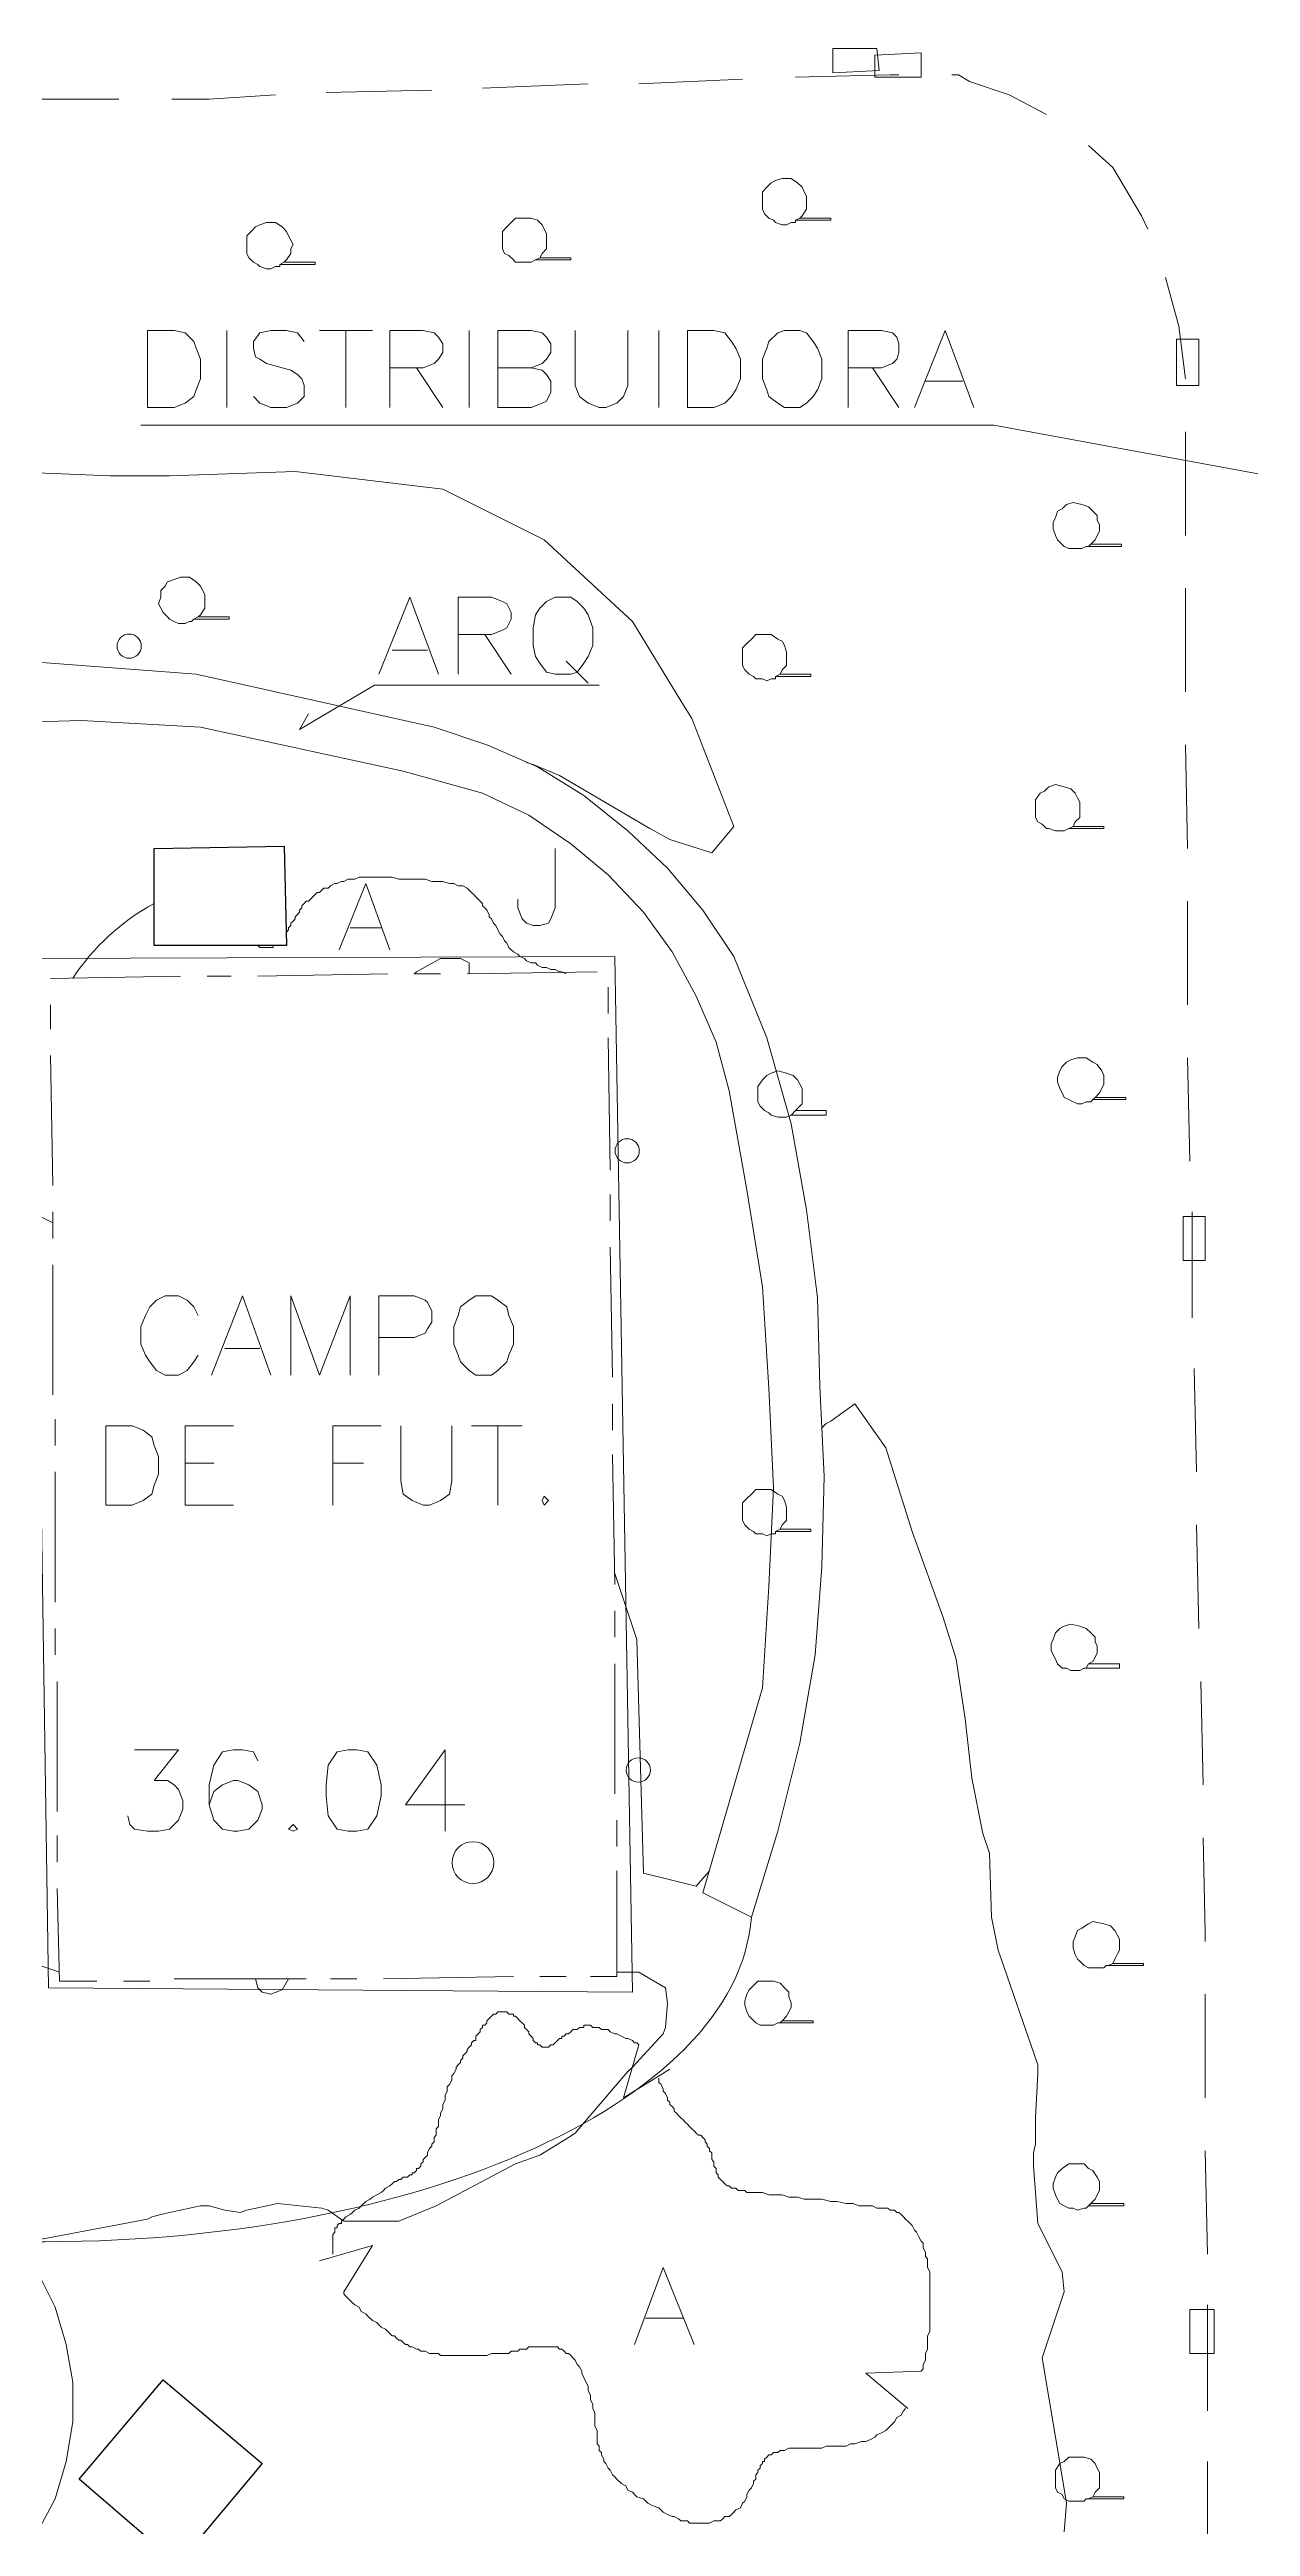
# Model space of a CAD drawing. Extents: x -2391 to 32076, y -11492 to 5852.
# Drawn here: x 4582.2 to 4628.3, y -1277.8 to -1182.6 of the extents above; entities that cross this region are included whole.
import ezdxf

# ---------------------------------------------------------------- set-up
doc = ezdxf.new("R2010")
doc.units = 0
doc.header["$LTSCALE"] = 7
doc.header["$PDSIZE"] = 0.02
doc.layers.get('0').update_dxf_attribs({"linetype": 'CONTINUOUS'})
doc.layers.get('DEFPOINTS').update_dxf_attribs({"linetype": 'CONTINUOUS'})
for name, color, linetype in [('ALVE-CT', 3, 'CONTINUOUS'), ('PDF_A101 - EDIFICACAO', 7, 'CONTINUOUS'), ('PDF_A124 - MURO', 7, 'CONTINUOUS'), ('PDF_A133 - CANTEIRO_JARDIM_ESTUFA', 7, 'CONTINUOUS'), ('PDF_A135 - CAMPO_FUTEBOL', 7, 'CONTINUOUS'), ('PDF_A136 - ARQUIBANCADA', 7, 'CONTINUOUS'), ('PDF_B207 - TXT_COMERCIO', 7, 'CONTINUOUS'), ('PDF_C301 - MEIO_FIO_2D', 7, 'CONTINUOUS'), ('PDF_C317 - BOCA_LOBO', 7, 'CONTINUOUS'), ('PDF_F601 - LIMITE_VEGETACAO', 7, 'CONTINUOUS'), ('PDF_F602 - ARVORE_ISOLADA', 7, 'CONTINUOUS'), ('PDF_F604 - TXT_AGRUPAMENTO_ARVORE', 7, 'CONTINUOUS'), ('PDF_I902 - LUMINARIA', 7, 'CONTINUOUS'), ('PDF_M1306 - SETA_INDICADORA_TEXTO', 7, 'CONTINUOUS'), ('PDF_N1402 - CURVA_INTERMEDIARIA', 7, 'CONTINUOUS'), ('PDF_N1403 - COTA_DE_APARELHO', 7, 'CONTINUOUS')]:
    doc.layers.add(name, color=color, linetype=linetype)
doc.styles.add('ARIAL', font='arial.ttf')
doc.dimstyles.new('COTA50_limpa', dxfattribs={"dimscale": 0.5, "dimtxt": 0.4, "dimasz": 0.02, "dimexe": 0.2, "dimexo": 0.1, "dimgap": 0.02, "dimtad": 0, "dimzin": 4, "dimdsep": 46, "dimtxsty": 'ARIAL', "dimblk": 'NONE', "dimcen": 0.1, "dimdle": 0.2, "dimse1": 1, "dimse2": 1, "dimsd1": 1, "dimsd2": 1, "dimclrd": 1, "dimclre": 1, "dimclrt": 2, "dimadec": 0, "dimazin": 0, "dimtfac": 1, "dimtmove": 2, "dimatfit": 3, "dimldrblk": 'NONE', "dimfxl": 0.2, "dimtolj": 1, "dimtzin": 4, "dimarcsym": 0})

# ---------------------------------------------------------------- blocks, each defined once
blk = doc.blocks.new('*D23')
at = {"layer": 'DEFPOINTS', "color": 0, "transparency": 16777216}
for p in [(4625.808, -1192.286), (4625.808, -1203.291), (4476.63, -1204.476)]:
    blk.add_point(p, dxfattribs=at)
at = {"layer": 'ALVE-CT', "color": 2, "transparency": 16777216, "insert": (4551.219, -1192.286), "char_height": 0.2, "attachment_point": 5, "style": 'ARIAL'}
blk.add_mtext('\\A1;149.18', dxfattribs=at)
blk = doc.blocks.new('_NONE')
at = {"color": 0, "linetype": 'ByBlock'}
blk.add_circle((0, 0), 0.25, dxfattribs=at)

msp = doc.modelspace()

# ---------------------------------------------------------------- linework, layer by layer
at = {"layer": 'ALVE-CT'}
msp.add_circle((4550.796, -1271.53), 500, dxfattribs=at)
at = {"layer": 'PDF_A101 - EDIFICACAO', "lineweight": 30}
for points in [[(4591.265, -1217.007), (4586.185, -1217.007), (4586.185, -1213.281), (4591.18, -1213.197)], [(4590.926, -1281.266), (4587.709, -1285.161), (4583.73, -1281.859), (4586.439, -1278.642), (4583.306, -1275.933), (4586.524, -1272.123), (4590.334, -1275.34), (4587.709, -1278.473)]]:
    msp.add_lwpolyline(points, close=True, dxfattribs=at)
at = {"layer": 'PDF_A124 - MURO', "lineweight": 9}
msp.add_lwpolyline([(4582.121, -1257.053), (4581.529, -1217.515), (4603.88, -1217.43), (4604.557, -1257.222)], close=True, dxfattribs=at)
msp.add_ellipse((4581.488, -1253.683), major_axis=(-27.658, 0.255), ratio=0.474707, start_param=6.256112, end_param=9.393901, dxfattribs=at)
at = {"layer": 'PDF_A133 - CANTEIRO_JARDIM_ESTUFA', "lineweight": 9}
for points in [[(4601.594, -1213.281), (4601.594, -1215.567), (4601.425, -1215.991), (4601.34, -1216.16), (4601.001, -1216.245), (4600.747, -1216.245), (4600.493, -1216.16), (4600.324, -1215.991), (4600.155, -1215.567), (4600.155, -1215.229)], [(4581.698, -1267.974), (4582.375, -1269.329), (4582.799, -1270.768), (4583.053, -1272.207), (4583.053, -1273.731), (4582.799, -1275.255), (4582.375, -1276.695), (4581.698, -1277.965)]]:
    msp.add_lwpolyline(points, dxfattribs=at)
at = {"layer": 'PDF_A135 - CAMPO_FUTEBOL', "lineweight": 9}
for points in [[(4598.207, -1218.107), (4603.202, -1218.023)], [(4582.206, -1218.277), (4587.201, -1218.192)], [(4588.217, -1218.192), (4589.148, -1218.192)], [(4590.164, -1218.192), (4595.159, -1218.107)], [(4596.175, -1218.107), (4597.191, -1218.107)], [(4603.626, -1218.615), (4603.626, -1219.631)], [(4582.206, -1220.224), (4582.206, -1219.293)], [(4603.626, -1220.563), (4603.71, -1225.642)], [(4582.291, -1226.235), (4582.206, -1221.24)], [(4603.71, -1226.574), (4603.71, -1227.59)], [(4582.291, -1228.267), (4582.291, -1227.251)], [(4582.291, -1234.278), (4582.291, -1229.283)], [(4603.71, -1228.606), (4603.795, -1233.601)], [(4587.878, -1231.23), (4587.709, -1230.892), (4587.455, -1230.638), (4587.116, -1230.468), (4586.608, -1230.468), (4586.27, -1230.638), (4586.016, -1230.892), (4585.846, -1231.23), (4585.677, -1231.654), (4585.677, -1232.331), (4585.846, -1232.754), (4586.016, -1233.008), (4586.27, -1233.347), (4586.608, -1233.516), (4587.116, -1233.516), (4587.455, -1233.347), (4587.709, -1233.008), (4587.878, -1232.754)], [(4588.386, -1233.516), (4589.572, -1230.468), (4590.672, -1233.516)], [(4591.434, -1233.516), (4591.434, -1230.468), (4592.535, -1233.516), (4593.72, -1230.468), (4593.72, -1233.516)], [(4594.821, -1233.516), (4594.821, -1230.468), (4596.175, -1230.468), (4596.599, -1230.638), (4596.683, -1230.722), (4596.853, -1231.061), (4596.853, -1231.484), (4596.683, -1231.738), (4596.599, -1231.908), (4596.175, -1232.077), (4594.821, -1232.077)], [(4588.894, -1232.5), (4590.249, -1232.5)], [(4603.795, -1234.617), (4603.795, -1235.633)], [(4582.375, -1236.225), (4582.375, -1235.209)], [(4589.233, -1238.511), (4587.37, -1238.511), (4587.37, -1235.463), (4589.233, -1235.463)], [(4593.043, -1238.511), (4593.043, -1235.463), (4594.905, -1235.463)], [(4595.667, -1235.463), (4595.667, -1237.58), (4595.752, -1238.088), (4596.091, -1238.342), (4596.514, -1238.511), (4596.768, -1238.511), (4597.191, -1238.342), (4597.53, -1238.088), (4597.615, -1237.58), (4597.615, -1235.463)], [(4598.377, -1235.463), (4600.324, -1235.463)], [(4599.393, -1235.463), (4599.393, -1238.511)], [(4587.37, -1236.903), (4588.471, -1236.903)], [(4593.043, -1236.903), (4594.228, -1236.903)], [(4603.795, -1236.564), (4603.88, -1241.559)], [(4582.375, -1242.236), (4582.375, -1237.241)], [(4603.88, -1242.575), (4603.88, -1243.591)], [(4582.375, -1244.268), (4582.375, -1243.252)], [(4603.88, -1244.607), (4603.88, -1249.602)], [(4582.46, -1250.28), (4582.46, -1245.284)], [(4582.46, -1252.227), (4582.46, -1251.211)], [(4603.964, -1250.618), (4603.964, -1251.634)], [(4583.984, -1256.799), (4582.545, -1256.799), (4582.46, -1253.243)], [(4603.964, -1252.565), (4603.964, -1256.629), (4602.948, -1256.629)], [(4586.016, -1256.799), (4585, -1256.799)], [(4592.027, -1256.714), (4586.947, -1256.714)], [(4593.974, -1256.714), (4592.958, -1256.714)], [(4599.985, -1256.629), (4594.99, -1256.714)], [(4602.017, -1256.629), (4601.001, -1256.629)]]:
    msp.add_lwpolyline(points, dxfattribs=at)
for points in [[(4598.546, -1230.468), (4598.292, -1230.638), (4597.953, -1230.892), (4597.869, -1231.23), (4597.699, -1231.654), (4597.699, -1232.331), (4597.869, -1232.754), (4597.953, -1233.008), (4598.292, -1233.347), (4598.546, -1233.516), (4599.139, -1233.516), (4599.393, -1233.347), (4599.731, -1233.008), (4599.816, -1232.754), (4599.985, -1232.331), (4599.985, -1231.654), (4599.816, -1231.23), (4599.731, -1230.892), (4599.393, -1230.638), (4599.139, -1230.468)], [(4584.322, -1238.511), (4584.322, -1235.463), (4585.338, -1235.463), (4585.762, -1235.633), (4586.1, -1235.887), (4586.185, -1236.225), (4586.354, -1236.649), (4586.354, -1237.326), (4586.185, -1237.749), (4586.1, -1238.088), (4585.762, -1238.342), (4585.338, -1238.511)], [(4601.171, -1238.173), (4601.086, -1238.342), (4601.171, -1238.511), (4601.34, -1238.342)]]:
    msp.add_lwpolyline(points, close=True, dxfattribs=at)
at = {"layer": 'PDF_A136 - ARQUIBANCADA', "lineweight": 9}
for points in [[(4594.821, -1206.593), (4596.006, -1203.63), (4597.107, -1206.593)], [(4597.869, -1206.593), (4597.869, -1203.63), (4599.139, -1203.63), (4599.562, -1203.799), (4599.731, -1203.884), (4599.901, -1204.222), (4599.901, -1204.476), (4599.731, -1204.815), (4599.562, -1204.9), (4599.139, -1205.069), (4597.869, -1205.069)], [(4595.329, -1205.662), (4596.683, -1205.662)], [(4598.885, -1205.069), (4599.901, -1206.593)], [(4574.501, -1208.625), (4583.391, -1208.371), (4587.963, -1208.625), (4595.752, -1210.318), (4598.8, -1211.165), (4600.578, -1212.012), (4602.187, -1213.112), (4603.626, -1214.297), (4604.98, -1215.737), (4606.081, -1217.261), (4607.012, -1218.954), (4607.774, -1220.732), (4608.282, -1222.594), (4608.96, -1226.404), (4609.552, -1230.13), (4609.806, -1234.024), (4609.976, -1237.834), (4609.806, -1241.644), (4609.552, -1245.538), (4607.266, -1253.412), (4609.129, -1254.343), (4610.145, -1251.042), (4610.992, -1247.655), (4611.584, -1244.268), (4611.838, -1240.882), (4611.923, -1237.411), (4611.754, -1233.939), (4611.669, -1230.553), (4611.246, -1227.166), (4610.653, -1223.864), (4609.722, -1220.563), (4608.452, -1217.43), (4607.266, -1215.652), (4605.912, -1214.043), (4604.388, -1212.604), (4602.694, -1211.25), (4600.917, -1210.149), (4598.969, -1209.302), (4596.937, -1208.625), (4587.794, -1206.593), (4581.19, -1206.085)], [(4602.017, -1206.085), (4602.864, -1206.932)]]:
    msp.add_lwpolyline(points, dxfattribs=at)
msp.add_lwpolyline([(4601.594, -1203.63), (4601.255, -1203.799), (4601.001, -1204.053), (4600.832, -1204.307), (4600.747, -1204.815), (4600.747, -1205.492), (4600.832, -1205.916), (4601.001, -1206.17), (4601.255, -1206.508), (4601.594, -1206.593), (4602.187, -1206.593), (4602.441, -1206.508), (4602.694, -1206.17), (4602.864, -1205.916), (4603.033, -1205.492), (4603.033, -1204.815), (4602.864, -1204.307), (4602.694, -1204.053), (4602.441, -1203.799), (4602.187, -1203.63)], close=True, dxfattribs=at)
at = {"layer": 'PDF_B207 - TXT_COMERCIO', "lineweight": 9}
for points in [[(4585.931, -1196.349), (4585.931, -1193.385), (4586.947, -1193.385), (4587.37, -1193.47), (4587.709, -1193.809), (4587.794, -1194.063), (4587.963, -1194.486), (4587.963, -1195.248), (4587.794, -1195.671), (4587.709, -1195.925), (4587.37, -1196.179), (4586.947, -1196.349)], [(4606.674, -1196.349), (4606.674, -1193.385), (4607.69, -1193.385), (4608.113, -1193.47), (4608.367, -1193.809), (4608.536, -1194.063), (4608.706, -1194.486), (4608.706, -1195.248), (4608.536, -1195.671), (4608.367, -1195.925), (4608.113, -1196.179), (4607.69, -1196.349)], [(4610.399, -1193.385), (4610.145, -1193.47), (4609.806, -1193.809), (4609.722, -1194.063), (4609.552, -1194.486), (4609.552, -1195.248), (4609.722, -1195.671), (4609.806, -1195.925), (4610.145, -1196.179), (4610.399, -1196.349), (4610.992, -1196.349), (4611.246, -1196.179), (4611.5, -1195.925), (4611.669, -1195.671), (4611.838, -1195.248), (4611.838, -1194.486), (4611.669, -1194.063), (4611.5, -1193.809), (4611.246, -1193.47), (4610.992, -1193.385)]]:
    msp.add_lwpolyline(points, close=True, dxfattribs=at)
for points in [[(4588.979, -1193.385), (4588.979, -1196.349)], [(4591.942, -1193.809), (4591.688, -1193.47), (4591.265, -1193.385), (4590.672, -1193.385), (4590.249, -1193.47), (4589.995, -1193.809), (4589.995, -1194.063), (4590.08, -1194.401), (4590.249, -1194.486), (4590.503, -1194.655), (4591.434, -1194.909), (4591.688, -1195.079), (4591.858, -1195.248), (4591.942, -1195.502), (4591.942, -1195.925), (4591.688, -1196.179), (4591.265, -1196.349), (4590.672, -1196.349), (4590.249, -1196.179), (4589.995, -1195.925)], [(4592.535, -1193.385), (4594.567, -1193.385)], [(4593.551, -1193.385), (4593.551, -1196.349)], [(4595.244, -1196.349), (4595.244, -1193.385), (4596.514, -1193.385), (4596.937, -1193.47), (4597.107, -1193.639), (4597.276, -1193.893), (4597.276, -1194.232), (4597.107, -1194.486), (4596.937, -1194.655), (4596.514, -1194.825), (4595.244, -1194.825)], [(4598.292, -1193.385), (4598.292, -1196.349)], [(4600.663, -1194.825), (4601.086, -1194.909), (4601.255, -1195.079), (4601.425, -1195.333), (4601.425, -1195.756), (4601.255, -1196.095), (4601.086, -1196.179), (4600.663, -1196.349), (4599.393, -1196.349), (4599.393, -1193.385), (4600.663, -1193.385), (4601.086, -1193.47), (4601.255, -1193.639), (4601.425, -1193.893), (4601.425, -1194.232), (4601.255, -1194.486), (4601.086, -1194.655), (4600.663, -1194.825), (4599.393, -1194.825)], [(4602.356, -1193.385), (4602.356, -1195.502), (4602.525, -1195.925), (4602.864, -1196.179), (4603.287, -1196.349), (4603.541, -1196.349), (4603.964, -1196.179), (4604.218, -1195.925), (4604.388, -1195.502), (4604.388, -1193.385)], [(4605.573, -1193.385), (4605.573, -1196.349)], [(4612.854, -1196.349), (4612.854, -1193.385), (4614.124, -1193.385), (4614.547, -1193.47), (4614.717, -1193.639), (4614.801, -1193.893), (4614.801, -1194.232), (4614.717, -1194.486), (4614.547, -1194.655), (4614.124, -1194.825), (4612.854, -1194.825)], [(4615.394, -1196.349), (4616.579, -1193.385), (4617.68, -1196.349)], [(4596.26, -1194.825), (4597.276, -1196.349)], [(4613.785, -1194.825), (4614.801, -1196.349)], [(4615.817, -1195.333), (4617.257, -1195.333)]]:
    msp.add_lwpolyline(points, dxfattribs=at)
at = {"layer": 'PDF_C301 - MEIO_FIO_2D', "lineweight": 9}
for points in [[(4608.79, -1183.734), (4604.811, -1183.903)], [(4614.801, -1183.564), (4614.463, -1183.564), (4610.822, -1183.649)], [(4620.474, -1185.088), (4619.035, -1184.326), (4617.511, -1183.818), (4617.087, -1183.564), (4616.833, -1183.564)], [(4584.83, -1184.496), (4580.851, -1184.496)], [(4590.842, -1184.326), (4588.302, -1184.496), (4586.862, -1184.496)], [(4596.853, -1184.157), (4592.789, -1184.242)], [(4602.864, -1183.903), (4598.8, -1184.072)], [(4624.368, -1189.491), (4624.114, -1188.983), (4623.014, -1187.12), (4622.082, -1186.274)], [(4625.808, -1195.248), (4625.554, -1193.216), (4625.046, -1191.354)], [(4625.808, -1201.259), (4625.808, -1197.28)], [(4625.808, -1207.27), (4625.808, -1203.291)], [(4625.892, -1213.281), (4625.808, -1209.302)], [(4625.892, -1219.293), (4625.892, -1218.531), (4625.892, -1215.313)], [(4625.977, -1225.304), (4625.892, -1221.325)], [(4626.062, -1231.315), (4626.062, -1227.251)], [(4626.231, -1237.241), (4626.146, -1233.262)], [(4626.316, -1243.252), (4626.231, -1239.273)], [(4626.485, -1249.264), (4626.4, -1245.284)], [(4626.57, -1255.275), (4626.57, -1254.936), (4626.485, -1251.296)], [(4626.57, -1261.286), (4626.57, -1257.307)], [(4626.654, -1267.297), (4626.57, -1263.318)], [(4626.654, -1273.308), (4626.654, -1269.244)], [(4626.654, -1279.235), (4626.654, -1275.255)]]:
    msp.add_lwpolyline(points, dxfattribs=at)
at = {"layer": 'PDF_C317 - BOCA_LOBO', "lineweight": 9}
for points in [[(4612.262, -1183.48), (4614.039, -1183.395), (4613.955, -1182.549), (4612.262, -1182.549)], [(4613.87, -1183.649), (4615.648, -1183.649), (4615.648, -1182.718), (4613.87, -1182.803)], [(4625.469, -1193.724), (4625.469, -1195.502), (4626.316, -1195.502), (4626.316, -1193.724)], [(4625.723, -1227.42), (4625.723, -1229.114), (4626.57, -1229.114), (4626.57, -1227.42)], [(4625.977, -1269.414), (4625.977, -1271.107), (4626.908, -1271.107), (4626.908, -1269.414)]]:
    msp.add_lwpolyline(points, close=True, dxfattribs=at)
at = {"layer": 'PDF_F601 - LIMITE_VEGETACAO', "lineweight": 9}
for points in [[(4591.265, -1216.583), (4591.265, -1216.499), (4591.35, -1216.414), (4591.35, -1216.329), (4591.434, -1216.245), (4591.434, -1216.16), (4591.519, -1216.075), (4591.604, -1215.991), (4591.604, -1215.906), (4591.688, -1215.821), (4591.773, -1215.737), (4591.773, -1215.652), (4591.858, -1215.567), (4591.858, -1215.483), (4591.942, -1215.398), (4592.027, -1215.313), (4592.112, -1215.313), (4592.196, -1215.229), (4592.281, -1215.144), (4592.366, -1215.059), (4592.45, -1214.975), (4592.535, -1214.975), (4592.62, -1214.89), (4592.704, -1214.805), (4592.874, -1214.805), (4592.958, -1214.721), (4593.127, -1214.636), (4593.212, -1214.636), (4593.381, -1214.551), (4593.466, -1214.551), (4593.635, -1214.467), (4593.805, -1214.467), (4593.889, -1214.467), (4594.059, -1214.382), (4594.228, -1214.382), (4594.482, -1214.382), (4594.651, -1214.382), (4594.905, -1214.382), (4595.075, -1214.382), (4595.329, -1214.382), (4595.583, -1214.467), (4595.837, -1214.467), (4596.091, -1214.467), (4596.345, -1214.467), (4596.599, -1214.467), (4596.853, -1214.551), (4597.107, -1214.551), (4597.276, -1214.551), (4597.53, -1214.636), (4597.699, -1214.636), (4597.869, -1214.721), (4598.038, -1214.721), (4598.207, -1214.805), (4598.292, -1214.89), (4598.377, -1214.975), (4598.461, -1215.059), (4598.546, -1215.144), (4598.631, -1215.229), (4598.715, -1215.313), (4598.8, -1215.398), (4598.8, -1215.483), (4598.885, -1215.567), (4598.969, -1215.652), (4599.054, -1215.821), (4599.054, -1215.906), (4599.139, -1215.991), (4599.223, -1216.16), (4599.308, -1216.245), (4599.393, -1216.414), (4599.477, -1216.583), (4599.562, -1216.668), (4599.647, -1216.837), (4599.731, -1216.922), (4599.816, -1217.091), (4599.901, -1217.176), (4599.985, -1217.261), (4600.155, -1217.345), (4600.239, -1217.43), (4600.409, -1217.515), (4600.493, -1217.599), (4600.663, -1217.684), (4600.832, -1217.684), (4600.917, -1217.769), (4601.086, -1217.853), (4601.255, -1217.853), (4601.425, -1217.938), (4601.594, -1217.938), (4601.763, -1218.023), (4601.848, -1218.023), (4602.017, -1218.107)], [(4590.08, -1217.007), (4590.164, -1217.007), (4590.249, -1217.091), (4590.334, -1217.091), (4590.418, -1217.091), (4590.503, -1217.091), (4590.588, -1217.091), (4590.672, -1217.091), (4590.757, -1217.091), (4590.757, -1217.007), (4590.842, -1217.007)], [(4593.043, -1267.297), (4593.043, -1267.212), (4593.043, -1267.128), (4593.043, -1267.043), (4593.043, -1266.958), (4593.043, -1266.874), (4593.043, -1266.789), (4593.043, -1266.704), (4593.043, -1266.62), (4593.043, -1266.535), (4593.127, -1266.45), (4593.127, -1266.366), (4593.127, -1266.281), (4593.212, -1266.281), (4593.212, -1266.196), (4593.297, -1266.112), (4593.381, -1266.112), (4593.381, -1266.027), (4593.466, -1265.942), (4593.551, -1265.858), (4593.72, -1265.773), (4593.805, -1265.688), (4593.889, -1265.604), (4594.059, -1265.519), (4594.143, -1265.434), (4594.313, -1265.265), (4594.482, -1265.18), (4594.567, -1265.096), (4594.736, -1265.011), (4594.905, -1264.926), (4594.99, -1264.842), (4595.075, -1264.757), (4595.244, -1264.672), (4595.329, -1264.588), (4595.413, -1264.503), (4595.498, -1264.503), (4595.583, -1264.418), (4595.667, -1264.418), (4595.752, -1264.334), (4595.837, -1264.334), (4595.921, -1264.334), (4596.006, -1264.249), (4596.091, -1264.249), (4596.091, -1264.164), (4596.175, -1264.164), (4596.26, -1264.08), (4596.26, -1263.995), (4596.345, -1263.995), (4596.429, -1263.91), (4596.429, -1263.826), (4596.514, -1263.741), (4596.514, -1263.656), (4596.599, -1263.572), (4596.683, -1263.487), (4596.683, -1263.402), (4596.768, -1263.233), (4596.853, -1263.148), (4596.853, -1263.064), (4596.937, -1262.979), (4596.937, -1262.81), (4597.022, -1262.725), (4597.022, -1262.64), (4597.022, -1262.471), (4597.107, -1262.386), (4597.107, -1262.217), (4597.107, -1262.132), (4597.191, -1261.963), (4597.191, -1261.878), (4597.276, -1261.709), (4597.276, -1261.54), (4597.361, -1261.37), (4597.361, -1261.201), (4597.445, -1261.032), (4597.445, -1260.863), (4597.53, -1260.778), (4597.615, -1260.609), (4597.615, -1260.439), (4597.699, -1260.355), (4597.784, -1260.185), (4597.784, -1260.101), (4597.869, -1260.016), (4597.953, -1259.931), (4597.953, -1259.847), (4598.038, -1259.762), (4598.038, -1259.677), (4598.123, -1259.593), (4598.207, -1259.508), (4598.207, -1259.423), (4598.292, -1259.339), (4598.377, -1259.254), (4598.377, -1259.169), (4598.461, -1259.085), (4598.546, -1259.085), (4598.546, -1258.915), (4598.631, -1258.831), (4598.715, -1258.746), (4598.715, -1258.661), (4598.8, -1258.577), (4598.8, -1258.492), (4598.885, -1258.492), (4598.969, -1258.407), (4598.969, -1258.323), (4599.054, -1258.238), (4599.139, -1258.153), (4599.223, -1258.069), (4599.308, -1258.069), (4599.393, -1257.984), (4599.477, -1257.984), (4599.562, -1257.984), (4599.647, -1257.984), (4599.731, -1257.984), (4599.816, -1258.069), (4599.901, -1258.069), (4599.985, -1258.069), (4599.985, -1258.153), (4600.07, -1258.153), (4600.155, -1258.238), (4600.239, -1258.323), (4600.324, -1258.407), (4600.409, -1258.492), (4600.409, -1258.577), (4600.493, -1258.661), (4600.578, -1258.746), (4600.578, -1258.831), (4600.663, -1258.915), (4600.747, -1259), (4600.747, -1259.085), (4600.832, -1259.169), (4600.917, -1259.169), (4600.917, -1259.254), (4601.001, -1259.254), (4601.086, -1259.339), (4601.171, -1259.339), (4601.255, -1259.339), (4601.34, -1259.339), (4601.425, -1259.254), (4601.509, -1259.254), (4601.594, -1259.169), (4601.679, -1259.085), (4601.763, -1259), (4601.848, -1259), (4601.848, -1258.915), (4601.933, -1258.915), (4602.017, -1258.831), (4602.102, -1258.831), (4602.187, -1258.746), (4602.271, -1258.661), (4602.356, -1258.661), (4602.441, -1258.661), (4602.525, -1258.577), (4602.61, -1258.577), (4602.694, -1258.577), (4602.694, -1258.492), (4602.779, -1258.492), (4602.864, -1258.492), (4602.948, -1258.492), (4603.033, -1258.577), (4603.118, -1258.577), (4603.202, -1258.577), (4603.287, -1258.577), (4603.372, -1258.661), (4603.456, -1258.661), (4603.626, -1258.661), (4603.71, -1258.746), (4603.88, -1258.831), (4603.964, -1258.831), (4604.134, -1258.915), (4604.303, -1259), (4604.388, -1259), (4604.557, -1259.085), (4604.642, -1259.169), (4604.726, -1259.169), (4604.811, -1259.254), (4604.218, -1261.286), (4605.996, -1260.185)], [(4605.573, -1260.524), (4605.573, -1260.693), (4605.658, -1260.778), (4605.742, -1260.947), (4605.742, -1261.032), (4605.827, -1261.116), (4605.912, -1261.286), (4605.912, -1261.37), (4605.996, -1261.455), (4605.996, -1261.54), (4606.081, -1261.624), (4606.166, -1261.709), (4606.166, -1261.794), (4606.25, -1261.878), (4606.335, -1261.963), (4606.42, -1262.048), (4606.504, -1262.132), (4606.589, -1262.217), (4606.674, -1262.302), (4606.758, -1262.386), (4606.843, -1262.471), (4606.928, -1262.556), (4607.012, -1262.64), (4607.097, -1262.725), (4607.182, -1262.725), (4607.266, -1262.81), (4607.351, -1262.894), (4607.351, -1262.979), (4607.436, -1263.064), (4607.436, -1263.148), (4607.52, -1263.233), (4607.52, -1263.318), (4607.605, -1263.402), (4607.605, -1263.487), (4607.605, -1263.656), (4607.69, -1263.741), (4607.69, -1263.826), (4607.69, -1263.91), (4607.774, -1263.995), (4607.774, -1264.08), (4607.774, -1264.164), (4607.859, -1264.249), (4607.859, -1264.334), (4607.944, -1264.418), (4608.028, -1264.503), (4608.113, -1264.588), (4608.198, -1264.672), (4608.282, -1264.672), (4608.367, -1264.757), (4608.452, -1264.757), (4608.536, -1264.757), (4608.621, -1264.842), (4608.706, -1264.842), (4608.79, -1264.842), (4608.875, -1264.842), (4608.96, -1264.926), (4609.129, -1264.926), (4609.214, -1264.926), (4609.383, -1264.926), (4609.552, -1264.926), (4609.806, -1265.011), (4609.976, -1265.011), (4610.314, -1265.011), (4610.568, -1265.096), (4610.907, -1265.096), (4611.161, -1265.18), (4611.5, -1265.18), (4611.838, -1265.18), (4612.177, -1265.265), (4612.431, -1265.265), (4612.769, -1265.35), (4613.023, -1265.35), (4613.277, -1265.434), (4613.531, -1265.434), (4613.785, -1265.434), (4613.955, -1265.519), (4614.209, -1265.519), (4614.378, -1265.519), (4614.463, -1265.604), (4614.632, -1265.604), (4614.717, -1265.688), (4614.801, -1265.688), (4614.886, -1265.773), (4614.971, -1265.858), (4615.055, -1265.942), (4615.14, -1266.027), (4615.225, -1266.112), (4615.309, -1266.196), (4615.394, -1266.366), (4615.479, -1266.45), (4615.563, -1266.62), (4615.648, -1266.789), (4615.733, -1266.874), (4615.733, -1267.043), (4615.817, -1267.212), (4615.817, -1267.382), (4615.902, -1267.466), (4615.902, -1267.636), (4615.902, -1267.805), (4615.987, -1267.974), (4615.987, -1268.228), (4615.987, -1268.398), (4615.987, -1268.567), (4615.987, -1268.821), (4615.987, -1269.075), (4615.987, -1269.244), (4615.987, -1269.498), (4615.987, -1269.668), (4615.987, -1269.922), (4615.987, -1270.091), (4615.987, -1270.26), (4615.902, -1270.43), (4615.902, -1270.599), (4615.902, -1270.768), (4615.902, -1270.937), (4615.817, -1271.107), (4615.817, -1271.276), (4615.817, -1271.361), (4615.733, -1271.53), (4615.733, -1271.615), (4615.733, -1271.699), (4615.648, -1271.784), (4613.531, -1271.869), (4615.14, -1273.223)], [(4592.535, -1267.551), (4594.567, -1266.958), (4593.466, -1268.736), (4593.466, -1268.821), (4593.551, -1268.906), (4593.72, -1269.075), (4593.805, -1269.16), (4593.889, -1269.244), (4594.059, -1269.329), (4594.143, -1269.498), (4594.313, -1269.583), (4594.397, -1269.668), (4594.567, -1269.837), (4594.736, -1269.922), (4594.821, -1270.006), (4594.905, -1270.091), (4595.075, -1270.176), (4595.159, -1270.26), (4595.244, -1270.345), (4595.329, -1270.43), (4595.413, -1270.43), (4595.498, -1270.514), (4595.583, -1270.599), (4595.667, -1270.599), (4595.752, -1270.684), (4595.837, -1270.768), (4595.921, -1270.768), (4596.006, -1270.853), (4596.091, -1270.853), (4596.26, -1270.937), (4596.345, -1270.937), (4596.429, -1271.022), (4596.599, -1271.022), (4596.768, -1271.107), (4596.937, -1271.107), (4597.107, -1271.107), (4597.191, -1271.191), (4597.361, -1271.191), (4597.53, -1271.191), (4597.699, -1271.191), (4597.869, -1271.191), (4598.038, -1271.191), (4598.207, -1271.191), (4598.377, -1271.191), (4598.546, -1271.191), (4598.715, -1271.191), (4598.885, -1271.191), (4598.969, -1271.191), (4599.139, -1271.107), (4599.223, -1271.107), (4599.393, -1271.107), (4599.477, -1271.107), (4599.562, -1271.107), (4599.647, -1271.107), (4599.816, -1271.107), (4599.901, -1271.022), (4599.985, -1271.022), (4600.07, -1271.022), (4600.155, -1271.022), (4600.239, -1270.937), (4600.324, -1270.937), (4600.493, -1270.937), (4600.578, -1270.853), (4600.663, -1270.853), (4600.747, -1270.853), (4600.832, -1270.853), (4600.917, -1270.853), (4601.001, -1270.853), (4601.086, -1270.853), (4601.171, -1270.853), (4601.255, -1270.853), (4601.34, -1270.853), (4601.509, -1270.853), (4601.594, -1270.853), (4601.679, -1270.853), (4601.763, -1270.937), (4601.848, -1270.937), (4601.933, -1271.022), (4602.017, -1271.107), (4602.102, -1271.107), (4602.187, -1271.191), (4602.271, -1271.276), (4602.356, -1271.361), (4602.441, -1271.53), (4602.525, -1271.615), (4602.61, -1271.784), (4602.61, -1271.869), (4602.694, -1272.038), (4602.779, -1272.207), (4602.864, -1272.377), (4602.864, -1272.546), (4602.948, -1272.715), (4602.948, -1272.885), (4603.033, -1273.054), (4603.033, -1273.223), (4603.118, -1273.393), (4603.118, -1273.562), (4603.118, -1273.731), (4603.118, -1273.901), (4603.202, -1274.07), (4603.202, -1274.155), (4603.202, -1274.324), (4603.202, -1274.409), (4603.202, -1274.578), (4603.287, -1274.663), (4603.287, -1274.832), (4603.372, -1274.917), (4603.372, -1275.001), (4603.456, -1275.171), (4603.456, -1275.255), (4603.541, -1275.34), (4603.626, -1275.509), (4603.71, -1275.594), (4603.795, -1275.763), (4603.88, -1275.848), (4603.964, -1275.933), (4604.134, -1276.102), (4604.303, -1276.187), (4604.388, -1276.356), (4604.557, -1276.441), (4604.726, -1276.61), (4604.98, -1276.695), (4605.15, -1276.864), (4605.319, -1276.949), (4605.573, -1277.033), (4605.742, -1277.203), (4605.912, -1277.287), (4606.081, -1277.372), (4606.166, -1277.372), (4606.335, -1277.457), (4606.42, -1277.541), (4606.589, -1277.541), (4606.674, -1277.541), (4606.758, -1277.626), (4606.843, -1277.626), (4606.928, -1277.626), (4607.012, -1277.626), (4607.097, -1277.626), (4607.266, -1277.626), (4607.351, -1277.626), (4607.436, -1277.626), (4607.52, -1277.626), (4607.69, -1277.541), (4607.774, -1277.541), (4607.944, -1277.541), (4608.028, -1277.457), (4608.113, -1277.372), (4608.282, -1277.372), (4608.367, -1277.287), (4608.452, -1277.203), (4608.536, -1277.118), (4608.706, -1277.033), (4608.79, -1276.864), (4608.875, -1276.779), (4608.96, -1276.61), (4608.96, -1276.525), (4609.044, -1276.356), (4609.129, -1276.271), (4609.214, -1276.102), (4609.214, -1276.017), (4609.298, -1275.933), (4609.298, -1275.763), (4609.383, -1275.679), (4609.383, -1275.594), (4609.468, -1275.509), (4609.468, -1275.425), (4609.552, -1275.34), (4609.552, -1275.255), (4609.637, -1275.255), (4609.637, -1275.171), (4609.722, -1275.086), (4609.806, -1275.001), (4609.891, -1275.001), (4609.976, -1274.917), (4610.06, -1274.917), (4610.145, -1274.917), (4610.23, -1274.832), (4610.314, -1274.832), (4610.399, -1274.832), (4610.568, -1274.747), (4610.653, -1274.747), (4610.822, -1274.747), (4610.992, -1274.747), (4611.161, -1274.747), (4611.246, -1274.747), (4611.415, -1274.747), (4611.669, -1274.747), (4611.838, -1274.747), (4612.008, -1274.663), (4612.177, -1274.663), (4612.346, -1274.663), (4612.6, -1274.663), (4612.769, -1274.663), (4612.939, -1274.578), (4613.108, -1274.578), (4613.362, -1274.493), (4613.531, -1274.493), (4613.701, -1274.409), (4613.87, -1274.324), (4613.955, -1274.239), (4614.124, -1274.155), (4614.293, -1274.07), (4614.378, -1273.985), (4614.547, -1273.816), (4614.632, -1273.731), (4614.717, -1273.562), (4614.886, -1273.477), (4614.971, -1273.308), (4615.055, -1273.223)]]:
    msp.add_lwpolyline(points, dxfattribs=at)
msp.add_arc((4590.367, -1223.092), 8.757, 118.52219, 146.6388, dxfattribs=at)
at = {"layer": 'PDF_F602 - ARVORE_ISOLADA', "lineweight": 9}
for points in [[(4610.992, -1189.068), (4610.822, -1189.152), (4610.822, -1189.237), (4610.653, -1189.237), (4610.484, -1189.322), (4610.314, -1189.322), (4610.06, -1189.237), (4609.976, -1189.152), (4609.806, -1189.068), (4609.637, -1188.898), (4609.552, -1188.729), (4609.552, -1188.475), (4609.552, -1188.306), (4609.552, -1188.052), (4609.722, -1187.882), (4609.891, -1187.713), (4610.06, -1187.628), (4610.314, -1187.544), (4610.653, -1187.544), (4610.907, -1187.713), (4611.076, -1187.882), (4611.161, -1188.052), (4611.246, -1188.221), (4611.246, -1188.39), (4611.246, -1188.56), (4611.246, -1188.729), (4611.076, -1188.983), (4610.992, -1189.068), (4610.822, -1189.152), (4612.177, -1189.152), (4612.177, -1189.068)], [(4591.18, -1190.761), (4591.011, -1190.846), (4591.011, -1190.93), (4590.842, -1190.93), (4590.672, -1191.015), (4590.503, -1191.015), (4590.249, -1190.93), (4590.164, -1190.846), (4589.995, -1190.761), (4589.826, -1190.592), (4589.741, -1190.422), (4589.741, -1190.253), (4589.741, -1189.999), (4589.741, -1189.745), (4589.91, -1189.576), (4590.08, -1189.406), (4590.249, -1189.322), (4590.503, -1189.237), (4590.842, -1189.237), (4591.096, -1189.406), (4591.265, -1189.576), (4591.35, -1189.745), (4591.434, -1189.914), (4591.519, -1190.084), (4591.434, -1190.253), (4591.434, -1190.422), (4591.265, -1190.676), (4591.18, -1190.761), (4591.011, -1190.846), (4592.366, -1190.846), (4592.366, -1190.761)], [(4601.001, -1190.592), (4600.832, -1190.676), (4600.663, -1190.761), (4600.493, -1190.761), (4600.324, -1190.761), (4600.07, -1190.761), (4599.985, -1190.676), (4599.816, -1190.507), (4599.647, -1190.422), (4599.562, -1190.253), (4599.562, -1189.999), (4599.562, -1189.83), (4599.562, -1189.576), (4599.731, -1189.406), (4599.901, -1189.237), (4600.07, -1189.068), (4600.324, -1189.068), (4600.663, -1189.068), (4600.917, -1189.152), (4601.086, -1189.322), (4601.171, -1189.491), (4601.255, -1189.66), (4601.255, -1189.914), (4601.255, -1190.084), (4601.255, -1190.253), (4601.086, -1190.422), (4601.001, -1190.592), (4600.832, -1190.676), (4602.187, -1190.676), (4602.187, -1190.592)], [(4622.167, -1201.598), (4622.082, -1201.683), (4621.998, -1201.683), (4621.829, -1201.767), (4621.659, -1201.767), (4621.49, -1201.767), (4621.321, -1201.767), (4621.151, -1201.683), (4620.982, -1201.513), (4620.897, -1201.429), (4620.813, -1201.259), (4620.728, -1201.005), (4620.728, -1200.751), (4620.813, -1200.582), (4620.897, -1200.328), (4621.067, -1200.243), (4621.236, -1200.074), (4621.49, -1199.989), (4621.829, -1200.074), (4622.082, -1200.159), (4622.252, -1200.328), (4622.421, -1200.497), (4622.421, -1200.667), (4622.506, -1200.836), (4622.506, -1201.09), (4622.421, -1201.259), (4622.336, -1201.429), (4622.167, -1201.598), (4622.082, -1201.683), (4623.352, -1201.683), (4623.352, -1201.598)], [(4587.878, -1204.392), (4587.709, -1204.476), (4587.624, -1204.561), (4587.54, -1204.561), (4587.37, -1204.646), (4587.116, -1204.646), (4586.947, -1204.561), (4586.778, -1204.476), (4586.693, -1204.392), (4586.524, -1204.222), (4586.439, -1204.053), (4586.354, -1203.884), (4586.439, -1203.63), (4586.439, -1203.376), (4586.608, -1203.206), (4586.693, -1203.037), (4586.947, -1202.952), (4587.201, -1202.868), (4587.54, -1202.868), (4587.794, -1203.037), (4587.963, -1203.206), (4588.048, -1203.376), (4588.132, -1203.545), (4588.132, -1203.714), (4588.132, -1203.884), (4588.132, -1204.053), (4587.963, -1204.307), (4587.878, -1204.392), (4587.709, -1204.476), (4589.064, -1204.476), (4589.064, -1204.392)], [(4610.23, -1206.593), (4610.06, -1206.678), (4610.06, -1206.762), (4609.891, -1206.762), (4609.722, -1206.847), (4609.552, -1206.762), (4609.298, -1206.762), (4609.214, -1206.678), (4609.044, -1206.593), (4608.875, -1206.424), (4608.79, -1206.254), (4608.79, -1206), (4608.79, -1205.831), (4608.79, -1205.577), (4608.96, -1205.408), (4609.129, -1205.238), (4609.298, -1205.069), (4609.552, -1205.069), (4609.891, -1205.069), (4610.145, -1205.238), (4610.314, -1205.323), (4610.399, -1205.492), (4610.484, -1205.746), (4610.484, -1205.916), (4610.484, -1206.085), (4610.484, -1206.254), (4610.314, -1206.424), (4610.23, -1206.593), (4610.06, -1206.678), (4611.415, -1206.678), (4611.415, -1206.593)], [(4621.49, -1212.435), (4621.321, -1212.52), (4621.151, -1212.604), (4620.982, -1212.604), (4620.813, -1212.604), (4620.559, -1212.52), (4620.474, -1212.52), (4620.305, -1212.35), (4620.135, -1212.266), (4620.051, -1212.096), (4620.051, -1211.842), (4620.051, -1211.588), (4620.051, -1211.419), (4620.22, -1211.165), (4620.389, -1211.08), (4620.559, -1210.911), (4620.813, -1210.826), (4621.151, -1210.911), (4621.405, -1210.996), (4621.575, -1211.165), (4621.659, -1211.334), (4621.744, -1211.504), (4621.744, -1211.673), (4621.744, -1211.927), (4621.744, -1212.096), (4621.575, -1212.266), (4621.49, -1212.435), (4621.321, -1212.52), (4622.675, -1212.52), (4622.675, -1212.435)], [(4610.822, -1223.356), (4610.653, -1223.526), (4610.484, -1223.61), (4610.314, -1223.61), (4610.145, -1223.61), (4609.891, -1223.526), (4609.806, -1223.441), (4609.637, -1223.356), (4609.468, -1223.187), (4609.383, -1223.018), (4609.383, -1222.848), (4609.383, -1222.594), (4609.383, -1222.425), (4609.552, -1222.171), (4609.722, -1222.002), (4609.891, -1221.917), (4610.145, -1221.833), (4610.484, -1221.917), (4610.738, -1222.002), (4610.907, -1222.171), (4610.992, -1222.34), (4611.076, -1222.51), (4611.076, -1222.679), (4611.076, -1222.933), (4611.076, -1223.102), (4610.907, -1223.272), (4610.822, -1223.356), (4610.653, -1223.526), (4612.008, -1223.526), (4612.008, -1223.356)], [(4622.336, -1222.848), (4622.252, -1222.933), (4622.167, -1223.018), (4621.998, -1223.018), (4621.829, -1223.102), (4621.659, -1223.102), (4621.49, -1223.018), (4621.321, -1222.933), (4621.151, -1222.848), (4621.067, -1222.679), (4620.982, -1222.51), (4620.897, -1222.256), (4620.897, -1222.087), (4620.982, -1221.833), (4621.067, -1221.663), (4621.236, -1221.494), (4621.405, -1221.409), (4621.659, -1221.325), (4621.998, -1221.325), (4622.252, -1221.494), (4622.421, -1221.579), (4622.59, -1221.833), (4622.675, -1222.002), (4622.675, -1222.171), (4622.675, -1222.34), (4622.59, -1222.51), (4622.506, -1222.679), (4622.336, -1222.848), (4622.252, -1222.933), (4623.522, -1222.933), (4623.522, -1222.848)], [(4610.23, -1239.443), (4610.06, -1239.527), (4610.06, -1239.612), (4609.891, -1239.612), (4609.722, -1239.697), (4609.552, -1239.612), (4609.298, -1239.612), (4609.214, -1239.527), (4609.044, -1239.443), (4608.875, -1239.273), (4608.79, -1239.104), (4608.79, -1238.85), (4608.79, -1238.681), (4608.79, -1238.427), (4608.96, -1238.257), (4609.129, -1238.088), (4609.298, -1237.919), (4609.552, -1237.919), (4609.891, -1237.919), (4610.145, -1238.088), (4610.314, -1238.173), (4610.399, -1238.342), (4610.484, -1238.596), (4610.484, -1238.765), (4610.484, -1238.935), (4610.484, -1239.104), (4610.314, -1239.273), (4610.23, -1239.443), (4610.06, -1239.527), (4611.415, -1239.527), (4611.415, -1239.443)], [(4622.082, -1244.607), (4621.998, -1244.776), (4621.913, -1244.776), (4621.744, -1244.861), (4621.575, -1244.861), (4621.405, -1244.861), (4621.236, -1244.776), (4621.067, -1244.776), (4620.897, -1244.607), (4620.813, -1244.438), (4620.728, -1244.268), (4620.643, -1244.099), (4620.643, -1243.845), (4620.728, -1243.676), (4620.813, -1243.422), (4620.982, -1243.252), (4621.151, -1243.168), (4621.405, -1243.083), (4621.744, -1243.168), (4621.998, -1243.252), (4622.167, -1243.422), (4622.336, -1243.591), (4622.336, -1243.76), (4622.421, -1243.93), (4622.421, -1244.184), (4622.336, -1244.353), (4622.252, -1244.522), (4622.082, -1244.607), (4621.998, -1244.776), (4623.268, -1244.776), (4623.268, -1244.607)], [(4623.014, -1256.121), (4622.844, -1256.206), (4622.76, -1256.206), (4622.675, -1256.291), (4622.421, -1256.291), (4622.252, -1256.291), (4622.082, -1256.291), (4621.913, -1256.206), (4621.744, -1256.037), (4621.659, -1255.952), (4621.575, -1255.783), (4621.49, -1255.529), (4621.49, -1255.275), (4621.575, -1255.105), (4621.659, -1254.851), (4621.829, -1254.767), (4622.082, -1254.597), (4622.252, -1254.513), (4622.675, -1254.597), (4622.929, -1254.682), (4623.098, -1254.851), (4623.183, -1255.021), (4623.268, -1255.19), (4623.268, -1255.359), (4623.268, -1255.613), (4623.183, -1255.783), (4623.098, -1255.952), (4623.014, -1256.121), (4622.844, -1256.206), (4624.199, -1256.206), (4624.199, -1256.121)], [(4610.314, -1258.323), (4610.23, -1258.407), (4610.145, -1258.407), (4609.976, -1258.492), (4609.806, -1258.492), (4609.637, -1258.492), (4609.468, -1258.492), (4609.298, -1258.407), (4609.129, -1258.238), (4609.044, -1258.153), (4608.96, -1257.984), (4608.875, -1257.73), (4608.875, -1257.561), (4608.96, -1257.307), (4609.044, -1257.137), (4609.214, -1256.968), (4609.383, -1256.799), (4609.637, -1256.799), (4609.976, -1256.799), (4610.23, -1256.883), (4610.399, -1257.053), (4610.568, -1257.222), (4610.568, -1257.391), (4610.653, -1257.645), (4610.653, -1257.815), (4610.568, -1257.984), (4610.484, -1258.153), (4610.314, -1258.323), (4610.23, -1258.407), (4611.5, -1258.407), (4611.5, -1258.323)], [(4622.167, -1265.35), (4622.082, -1265.434), (4621.998, -1265.519), (4621.913, -1265.519), (4621.659, -1265.604), (4621.49, -1265.519), (4621.321, -1265.519), (4621.151, -1265.434), (4620.982, -1265.35), (4620.897, -1265.18), (4620.813, -1265.011), (4620.728, -1264.757), (4620.728, -1264.588), (4620.813, -1264.334), (4620.897, -1264.164), (4621.067, -1263.995), (4621.321, -1263.826), (4621.49, -1263.826), (4621.913, -1263.826), (4622.082, -1263.995), (4622.252, -1264.08), (4622.421, -1264.334), (4622.506, -1264.503), (4622.506, -1264.672), (4622.506, -1264.842), (4622.421, -1265.011), (4622.336, -1265.18), (4622.167, -1265.35), (4622.082, -1265.434), (4623.437, -1265.434), (4623.437, -1265.35)], [(4622.252, -1276.61), (4622.082, -1276.695), (4621.998, -1276.695), (4621.913, -1276.779), (4621.744, -1276.779), (4621.575, -1276.779), (4621.321, -1276.779), (4621.151, -1276.695), (4621.067, -1276.525), (4620.897, -1276.441), (4620.813, -1276.271), (4620.813, -1276.017), (4620.813, -1275.763), (4620.813, -1275.594), (4620.982, -1275.34), (4621.151, -1275.255), (4621.321, -1275.086), (4621.575, -1275.086), (4621.913, -1275.086), (4622.167, -1275.171), (4622.336, -1275.34), (4622.421, -1275.509), (4622.506, -1275.679), (4622.506, -1275.933), (4622.506, -1276.102), (4622.506, -1276.271), (4622.336, -1276.441), (4622.252, -1276.61), (4622.082, -1276.695), (4623.437, -1276.695), (4623.437, -1276.61)]]:
    msp.add_lwpolyline(points, close=True, dxfattribs=at)
at = {"layer": 'PDF_F604 - TXT_AGRUPAMENTO_ARVORE', "lineweight": 9}
for points in [[(4593.297, -1217.176), (4594.313, -1214.636), (4595.244, -1217.176)], [(4593.72, -1216.329), (4594.905, -1216.329)], [(4604.642, -1270.768), (4605.742, -1267.805), (4606.928, -1270.768)], [(4605.065, -1269.752), (4606.504, -1269.752)]]:
    msp.add_lwpolyline(points, dxfattribs=at)
at = {"layer": 'PDF_I902 - LUMINARIA', "lineweight": 9}
for points in [[(4585.169, -1205.577), (4585.169, -1205.577)], [(4604.303, -1224.965), (4604.303, -1224.965)], [(4604.726, -1248.756), (4604.726, -1248.756)]]:
    msp.add_lwpolyline(points, dxfattribs=at)
for centre in [(4585.224, -1205.512), (4604.358, -1224.901), (4604.782, -1248.692)]:
    msp.add_circle(centre, 0.466, dxfattribs=at)
at = {"layer": 'PDF_M1306 - SETA_INDICADORA_TEXTO', "lineweight": 9}
for points in [[(4585.677, -1197.026), (4618.442, -1197.026), (4649.26, -1202.699), (4647.651, -1202.021)], [(4603.287, -1207.016), (4594.651, -1207.016), (4591.773, -1208.71), (4592.112, -1208.117)]]:
    msp.add_lwpolyline(points, dxfattribs=at)
at = {"layer": 'PDF_N1402 - CURVA_INTERMEDIARIA', "lineweight": 9}
for points in [[(4580.428, -1198.804), (4584.492, -1198.973), (4586.778, -1198.973), (4591.604, -1198.804), (4597.276, -1199.481), (4601.171, -1201.429), (4604.557, -1204.561), (4606.42, -1207.609), (4606.843, -1208.286), (4608.452, -1212.435), (4607.605, -1213.451), (4605.996, -1212.943), (4605.234, -1212.52), (4601.763, -1210.488), (4600.747, -1210.064), (4600.493, -1209.98)], [(4596.175, -1218.107), (4596.26, -1218.023), (4597.191, -1217.515), (4597.53, -1217.515), (4597.699, -1217.515), (4597.953, -1217.515), (4598.292, -1217.684), (4598.292, -1218.107)], [(4568.49, -1221.24), (4571.708, -1219.716), (4573.147, -1219.377), (4573.401, -1219.377), (4574.586, -1219.547), (4577.041, -1219.885), (4577.549, -1219.97), (4577.973, -1219.97), (4578.142, -1220.055), (4581.275, -1227.166), (4582.291, -1227.674)], [(4611.838, -1235.548), (4612.008, -1235.379), (4612.177, -1235.294), (4613.108, -1234.617), (4614.293, -1236.31), (4615.309, -1239.527), (4616.495, -1242.829), (4617.003, -1244.438), (4617.341, -1246.724), (4617.595, -1249.01), (4618.019, -1251.126), (4618.273, -1251.888), (4618.357, -1254.343), (4618.611, -1255.613), (4620.135, -1260.016), (4620.135, -1260.355), (4620.051, -1262.048), (4620.051, -1263.064), (4619.966, -1263.402), (4619.966, -1263.91), (4620.135, -1266.112), (4621.067, -1267.974), (4621.151, -1268.736), (4620.305, -1271.276), (4621.067, -1275.848), (4621.236, -1276.864), (4621.151, -1277.965)], [(4603.88, -1241.136), (4604.726, -1243.676), (4604.98, -1252.65), (4607.012, -1253.158), (4607.52, -1252.565)], [(4582.545, -1256.46), (4580.343, -1255.698)], [(4581.444, -1266.789), (4585.931, -1265.942), (4586.1, -1265.858), (4586.439, -1265.773), (4586.778, -1265.688), (4587.963, -1265.434), (4588.302, -1265.434), (4588.894, -1265.604), (4589.487, -1265.688), (4589.741, -1265.604), (4590.926, -1265.35), (4592.62, -1265.519), (4592.874, -1265.604), (4593.466, -1266.027), (4595.583, -1266.027), (4597.022, -1265.434), (4600.07, -1263.826), (4601.001, -1263.487), (4602.102, -1262.81), (4602.356, -1262.64), (4602.864, -1262.048), (4604.388, -1260.27), (4604.557, -1260.101), (4605.742, -1258.831), (4605.827, -1258.577), (4605.912, -1257.645), (4605.827, -1257.053), (4604.811, -1256.46), (4603.964, -1256.46)], [(4591.35, -1256.714), (4591.096, -1257.137), (4590.672, -1257.307), (4590.334, -1257.222), (4590.164, -1257.053), (4590.08, -1256.714)]]:
    msp.add_lwpolyline(points, dxfattribs=at)
at = {"layer": 'PDF_N1403 - COTA_DE_APARELHO', "lineweight": 9}
for points in [[(4585.423, -1247.909), (4587.116, -1247.909), (4586.185, -1249.094), (4586.693, -1249.094), (4586.947, -1249.264), (4587.116, -1249.433), (4587.286, -1249.856), (4587.286, -1250.195), (4587.116, -1250.618), (4586.778, -1250.957), (4586.354, -1251.042), (4585.931, -1251.042), (4585.423, -1250.957), (4585.254, -1250.788), (4585.169, -1250.449)], [(4590.164, -1248.332), (4589.995, -1247.994), (4589.572, -1247.909), (4589.233, -1247.909), (4588.81, -1247.994), (4588.471, -1248.502), (4588.302, -1249.264), (4588.302, -1250.026), (4588.471, -1250.618), (4588.81, -1250.957), (4589.233, -1251.042), (4589.402, -1251.042), (4589.826, -1250.957), (4590.164, -1250.618), (4590.334, -1250.195), (4590.334, -1250.026), (4590.164, -1249.518), (4589.826, -1249.264), (4589.402, -1249.094), (4589.233, -1249.094), (4588.81, -1249.264), (4588.471, -1249.518), (4588.302, -1250.026)], [(4597.361, -1251.042), (4597.361, -1247.909), (4595.837, -1250.026), (4598.123, -1250.026)]]:
    msp.add_lwpolyline(points, dxfattribs=at)
for points in [[(4593.635, -1247.909), (4593.212, -1247.994), (4592.874, -1248.502), (4592.789, -1249.264), (4592.789, -1249.687), (4592.874, -1250.449), (4593.212, -1250.957), (4593.635, -1251.042), (4593.974, -1251.042), (4594.397, -1250.957), (4594.736, -1250.449), (4594.905, -1249.687), (4594.905, -1249.264), (4594.736, -1248.502), (4594.397, -1247.994), (4593.974, -1247.909)], [(4591.519, -1250.788), (4591.35, -1250.957), (4591.519, -1251.042), (4591.688, -1250.957)]]:
    msp.add_lwpolyline(points, close=True, dxfattribs=at)
msp.add_circle((4598.432, -1252.248), 0.804, dxfattribs=at)

# ---------------------------------------------------------------- dimensions: what is measured, and where the dimension line sits
at = {"layer": 'ALVE-CT'}
dim = msp.add_linear_dim(base=(4625.808, -1192.286), p1=(4476.63, -1204.476), p2=(4625.808, -1203.291), dimstyle='COTA50_limpa', dxfattribs=at)
dim.commit()
dim.dimension.update_dxf_attribs({"geometry": '*D23', "text_midpoint": (4551.219, -1192.286)})

doc.saveas('drawing.dxf')
